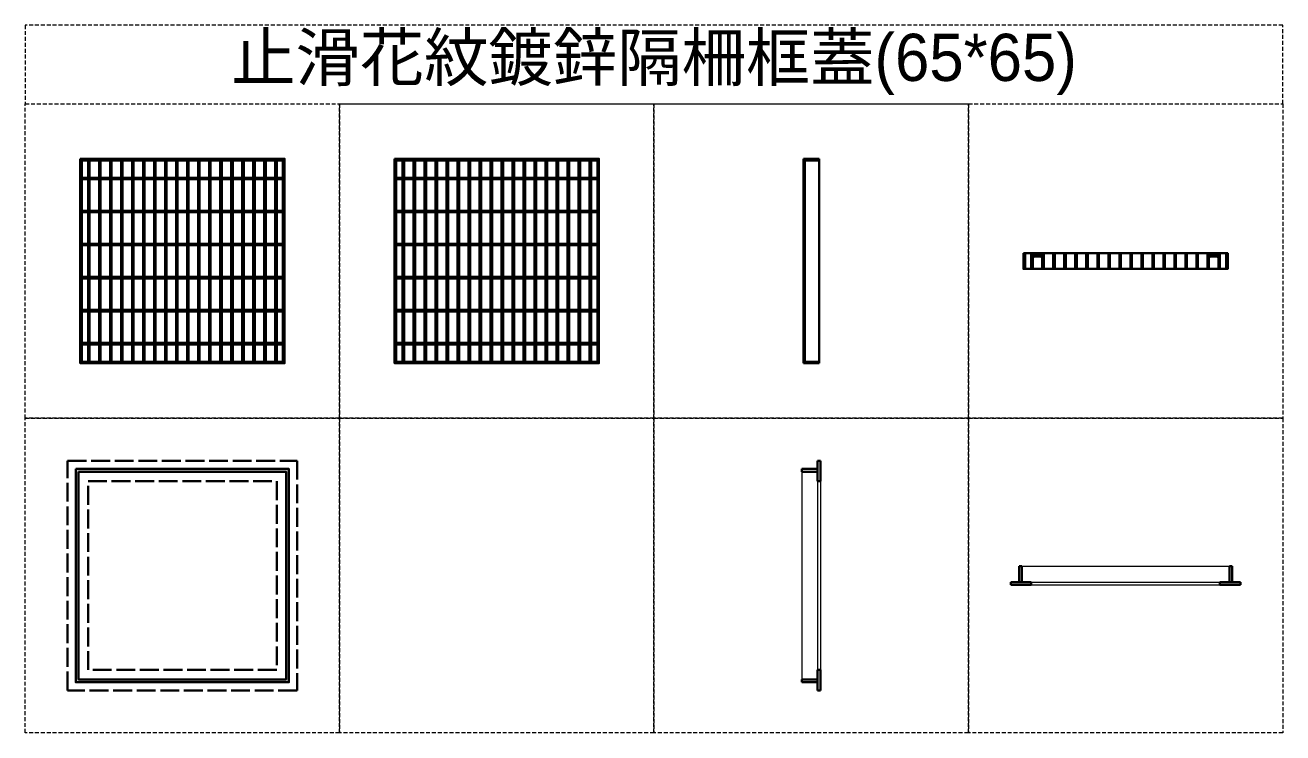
# Model space of a CAD drawing. Extents: x -2640 to 1802, y -2159 to 447.
# Drawn here: x 1154.7 to 1554.7, y -244 to -19 of the extents above; entities that cross this region are included whole.
import ezdxf

# ---------------------------------------------------------------- set-up
doc = ezdxf.new("R2010")
doc.units = 0
doc.header["$MEASUREMENT"] = 0
doc.linetypes.add('ACAD_ISO02W100', pattern=[15, 12, -3])
doc.linetypes.add('HIDDEN', pattern=[0.375, 0.25, -0.125])
doc.layers.add('一、4.基本-隱藏', color=9, linetype='ACAD_ISO02W100', lineweight=20, plot=False)
doc.layers.add('二、1.繪圖-既有設施', color=8, linetype='Continuous', lineweight=20)
doc.layers.add('二、2.繪圖-施作項目', color=181, linetype='Continuous', lineweight=30)
doc.styles.add('註解文字', font='MS PGothic.ttf', dxfattribs={"height": 4})
pattern_1 = [(45, (-230.6374, 119.643), (-2.65165, 2.65165), []), (45, (-229.7536, 119.643), (-2.65165, 2.65165), []), (45, (-228.8697, 119.643), (-2.65165, 2.65165), []), (45, (-227.9858, 119.643), (-2.65165, 2.65165), [])]

msp = doc.modelspace()

# ---------------------------------------------------------------- hatches: boundary and pattern name
at = {"layer": '二、2.繪圖-施作項目'}
h = msp.add_hatch(dxfattribs=at)
h.set_pattern_fill('ANSI34', color=256, scale=5)
h.set_pattern_definition(pattern_1)
h.paths.add_polyline_path([(1236.723, -67.511), (1172.723, -67.511), (1172.723, -68.011), (1236.723, -68.011)])
h = msp.add_hatch(dxfattribs=at)
h.set_pattern_fill('ANSI34', color=256, scale=0.1, angle=270)
h.set_pattern_definition([(315, (-742.7456, -1531.552), (1.3470384, 1.3470384), []), (315, (-742.7456, -1532.001), (1.3470384, 1.3470384), []), (315, (-742.7456, -1532.45), (1.3470384, 1.3470384), []), (315, (-742.7456, -1532.899), (1.3470384, 1.3470384), [])])
h.paths.add_polyline_path([(1274.723, -67.511), (1272.723, -67.511), (1272.723, -68.011), (1274.723, -68.011)])
h.paths.add_polyline_path([(1278.223, -67.511), (1275.223, -67.511), (1275.223, -68.011), (1278.223, -68.011)])
h.paths.add_polyline_path([(1281.723, -67.511), (1278.723, -67.511), (1278.723, -68.011), (1281.723, -68.011)])
h.paths.add_polyline_path([(1285.223, -67.511), (1282.223, -67.511), (1282.223, -68.011), (1285.223, -68.011)])
h.paths.add_polyline_path([(1288.723, -67.511), (1285.723, -67.511), (1285.723, -68.011), (1288.723, -68.011)])
h.paths.add_polyline_path([(1292.223, -67.511), (1289.223, -67.511), (1289.223, -68.011), (1292.223, -68.011)])
h.paths.add_polyline_path([(1295.723, -67.511), (1292.723, -67.511), (1292.723, -68.011), (1295.723, -68.011)])
h.paths.add_polyline_path([(1299.223, -67.511), (1296.223, -67.511), (1296.223, -68.011), (1299.223, -68.011)])
h.paths.add_polyline_path([(1302.723, -67.511), (1299.723, -67.511), (1299.723, -68.011), (1302.723, -68.011)])
h.paths.add_polyline_path([(1306.223, -67.511), (1303.223, -67.511), (1303.223, -68.011), (1306.223, -68.011)])
h.paths.add_polyline_path([(1309.723, -67.511), (1306.723, -67.511), (1306.723, -68.011), (1309.723, -68.011)])
h.paths.add_polyline_path([(1313.223, -67.511), (1310.223, -67.511), (1310.223, -68.011), (1313.223, -68.011)])
h.paths.add_polyline_path([(1316.723, -67.511), (1313.723, -67.511), (1313.723, -68.011), (1316.723, -68.011)])
h.paths.add_polyline_path([(1320.223, -67.511), (1317.223, -67.511), (1317.223, -68.011), (1320.223, -68.011)])
h.paths.add_polyline_path([(1323.723, -67.511), (1320.723, -67.511), (1320.723, -68.011), (1323.723, -68.011)])
h.paths.add_polyline_path([(1327.223, -67.511), (1324.223, -67.511), (1324.223, -68.011), (1327.223, -68.011)])
h.paths.add_polyline_path([(1330.723, -67.511), (1327.723, -67.511), (1327.723, -68.011), (1330.723, -68.011)])
h.paths.add_polyline_path([(1334.223, -67.511), (1331.223, -67.511), (1331.223, -68.011), (1334.223, -68.011)])
h.paths.add_polyline_path([(1336.723, -67.511), (1334.723, -67.511), (1334.723, -68.011), (1336.723, -68.011)])
h = msp.add_hatch(color=256, dxfattribs=at)
h.dxf.hatch_style = 1
h.paths.add_polyline_path([(1402.723, -67.511), (1402.223, -67.511), (1402.223, -68.011), (1402.723, -68.011)])
h = msp.add_hatch(dxfattribs=at)
h.set_pattern_fill('ANSI34', color=256, scale=5)
h.set_pattern_definition(pattern_1)
h.paths.add_polyline_path([(1236.723, -78.011), (1172.723, -78.011), (1172.723, -78.511), (1236.723, -78.511)])
h = msp.add_hatch(dxfattribs=at)
h.set_pattern_fill('ANSI34', color=256, scale=0.1, angle=270)
h.set_pattern_definition([(315, (-742.7456, -1542.052), (1.3470384, 1.3470384), []), (315, (-742.7456, -1542.501), (1.3470384, 1.3470384), []), (315, (-742.7456, -1542.95), (1.3470384, 1.3470384), []), (315, (-742.7456, -1543.399), (1.3470384, 1.3470384), [])])
h.paths.add_polyline_path([(1274.723, -78.011), (1272.723, -78.011), (1272.723, -78.511), (1274.723, -78.511)])
h.paths.add_polyline_path([(1278.223, -78.011), (1275.223, -78.011), (1275.223, -78.511), (1278.223, -78.511)])
h.paths.add_polyline_path([(1281.723, -78.011), (1278.723, -78.011), (1278.723, -78.511), (1281.723, -78.511)])
h.paths.add_polyline_path([(1285.223, -78.011), (1282.223, -78.011), (1282.223, -78.511), (1285.223, -78.511)])
h.paths.add_polyline_path([(1288.723, -78.011), (1285.723, -78.011), (1285.723, -78.511), (1288.723, -78.511)])
h.paths.add_polyline_path([(1292.223, -78.011), (1289.223, -78.011), (1289.223, -78.511), (1292.223, -78.511)])
h.paths.add_polyline_path([(1295.723, -78.011), (1292.723, -78.011), (1292.723, -78.511), (1295.723, -78.511)])
h.paths.add_polyline_path([(1299.223, -78.011), (1296.223, -78.011), (1296.223, -78.511), (1299.223, -78.511)])
h.paths.add_polyline_path([(1302.723, -78.011), (1299.723, -78.011), (1299.723, -78.511), (1302.723, -78.511)])
h.paths.add_polyline_path([(1306.223, -78.011), (1303.223, -78.011), (1303.223, -78.511), (1306.223, -78.511)])
h.paths.add_polyline_path([(1309.723, -78.011), (1306.723, -78.011), (1306.723, -78.511), (1309.723, -78.511)])
h.paths.add_polyline_path([(1313.223, -78.011), (1310.223, -78.011), (1310.223, -78.511), (1313.223, -78.511)])
h.paths.add_polyline_path([(1316.723, -78.011), (1313.723, -78.011), (1313.723, -78.511), (1316.723, -78.511)])
h.paths.add_polyline_path([(1320.223, -78.011), (1317.223, -78.011), (1317.223, -78.511), (1320.223, -78.511)])
h.paths.add_polyline_path([(1323.723, -78.011), (1320.723, -78.011), (1320.723, -78.511), (1323.723, -78.511)])
h.paths.add_polyline_path([(1327.223, -78.011), (1324.223, -78.011), (1324.223, -78.511), (1327.223, -78.511)])
h.paths.add_polyline_path([(1330.723, -78.011), (1327.723, -78.011), (1327.723, -78.511), (1330.723, -78.511)])
h.paths.add_polyline_path([(1334.223, -78.011), (1331.223, -78.011), (1331.223, -78.511), (1334.223, -78.511)])
h.paths.add_polyline_path([(1336.723, -78.011), (1334.723, -78.011), (1334.723, -78.511), (1336.723, -78.511)])
h = msp.add_hatch(color=256, dxfattribs=at)
h.dxf.hatch_style = 1
h.paths.add_polyline_path([(1402.223, -78.011), (1402.223, -78.511), (1402.723, -78.511), (1402.723, -78.011)])
h = msp.add_hatch(dxfattribs=at)
h.set_pattern_fill('ANSI34', color=256, scale=5)
h.set_pattern_definition(pattern_1)
h.paths.add_polyline_path([(1236.723, -88.511), (1172.723, -88.511), (1172.723, -89.011), (1236.723, -89.011)])
h = msp.add_hatch(dxfattribs=at)
h.set_pattern_fill('ANSI34', color=256, scale=0.1, angle=270)
h.set_pattern_definition([(315, (-742.7456, -1552.552), (1.3470384, 1.3470384), []), (315, (-742.7456, -1553.001), (1.3470384, 1.3470384), []), (315, (-742.7456, -1553.45), (1.3470384, 1.3470384), []), (315, (-742.7456, -1553.899), (1.3470384, 1.3470384), [])])
h.paths.add_polyline_path([(1274.723, -88.511), (1272.723, -88.511), (1272.723, -89.011), (1274.723, -89.011)])
h.paths.add_polyline_path([(1278.223, -88.511), (1275.223, -88.511), (1275.223, -89.011), (1278.223, -89.011)])
h.paths.add_polyline_path([(1281.723, -88.511), (1278.723, -88.511), (1278.723, -89.011), (1281.723, -89.011)])
h.paths.add_polyline_path([(1285.223, -88.511), (1282.223, -88.511), (1282.223, -89.011), (1285.223, -89.011)])
h.paths.add_polyline_path([(1288.723, -88.511), (1285.723, -88.511), (1285.723, -89.011), (1288.723, -89.011)])
h.paths.add_polyline_path([(1292.223, -88.511), (1289.223, -88.511), (1289.223, -89.011), (1292.223, -89.011)])
h.paths.add_polyline_path([(1295.723, -88.511), (1292.723, -88.511), (1292.723, -89.011), (1295.723, -89.011)])
h.paths.add_polyline_path([(1299.223, -88.511), (1296.223, -88.511), (1296.223, -89.011), (1299.223, -89.011)])
h.paths.add_polyline_path([(1302.723, -88.511), (1299.723, -88.511), (1299.723, -89.011), (1302.723, -89.011)])
h.paths.add_polyline_path([(1306.223, -88.511), (1303.223, -88.511), (1303.223, -89.011), (1306.223, -89.011)])
h.paths.add_polyline_path([(1309.723, -88.511), (1306.723, -88.511), (1306.723, -89.011), (1309.723, -89.011)])
h.paths.add_polyline_path([(1313.223, -88.511), (1310.223, -88.511), (1310.223, -89.011), (1313.223, -89.011)])
h.paths.add_polyline_path([(1316.723, -88.511), (1313.723, -88.511), (1313.723, -89.011), (1316.723, -89.011)])
h.paths.add_polyline_path([(1320.223, -88.511), (1317.223, -88.511), (1317.223, -89.011), (1320.223, -89.011)])
h.paths.add_polyline_path([(1323.723, -88.511), (1320.723, -88.511), (1320.723, -89.011), (1323.723, -89.011)])
h.paths.add_polyline_path([(1327.223, -88.511), (1324.223, -88.511), (1324.223, -89.011), (1327.223, -89.011)])
h.paths.add_polyline_path([(1330.723, -88.511), (1327.723, -88.511), (1327.723, -89.011), (1330.723, -89.011)])
h.paths.add_polyline_path([(1334.223, -88.511), (1331.223, -88.511), (1331.223, -89.011), (1334.223, -89.011)])
h.paths.add_polyline_path([(1336.723, -88.511), (1334.723, -88.511), (1334.723, -89.011), (1336.723, -89.011)])
h = msp.add_hatch(color=256, dxfattribs=at)
h.dxf.hatch_style = 1
h.paths.add_polyline_path([(1402.223, -88.511), (1402.223, -89.011), (1402.723, -89.011), (1402.723, -88.511)])
h = msp.add_hatch(dxfattribs=at)
h.set_pattern_fill('ANSI34', color=256, scale=5)
h.set_pattern_definition(pattern_1)
h.paths.add_polyline_path([(1236.723, -99.011), (1172.723, -99.011), (1172.723, -99.511), (1236.723, -99.511)])
h = msp.add_hatch(dxfattribs=at)
h.set_pattern_fill('ANSI34', color=256, scale=0.1, angle=270)
h.set_pattern_definition([(315, (-742.7456, -1563.052), (1.3470384, 1.3470384), []), (315, (-742.7456, -1563.501), (1.3470384, 1.3470384), []), (315, (-742.7456, -1563.95), (1.3470384, 1.3470384), []), (315, (-742.7456, -1564.399), (1.3470384, 1.3470384), [])])
h.paths.add_polyline_path([(1274.723, -99.011), (1272.723, -99.011), (1272.723, -99.511), (1274.723, -99.511)])
h.paths.add_polyline_path([(1278.223, -99.011), (1275.223, -99.011), (1275.223, -99.511), (1278.223, -99.511)])
h.paths.add_polyline_path([(1281.723, -99.011), (1278.723, -99.011), (1278.723, -99.511), (1281.723, -99.511)])
h.paths.add_polyline_path([(1285.223, -99.011), (1282.223, -99.011), (1282.223, -99.511), (1285.223, -99.511)])
h.paths.add_polyline_path([(1288.723, -99.011), (1285.723, -99.011), (1285.723, -99.511), (1288.723, -99.511)])
h.paths.add_polyline_path([(1292.223, -99.011), (1289.223, -99.011), (1289.223, -99.511), (1292.223, -99.511)])
h.paths.add_polyline_path([(1295.723, -99.011), (1292.723, -99.011), (1292.723, -99.511), (1295.723, -99.511)])
h.paths.add_polyline_path([(1299.223, -99.011), (1296.223, -99.011), (1296.223, -99.511), (1299.223, -99.511)])
h.paths.add_polyline_path([(1302.723, -99.011), (1299.723, -99.011), (1299.723, -99.511), (1302.723, -99.511)])
h.paths.add_polyline_path([(1306.223, -99.011), (1303.223, -99.011), (1303.223, -99.511), (1306.223, -99.511)])
h.paths.add_polyline_path([(1309.723, -99.011), (1306.723, -99.011), (1306.723, -99.511), (1309.723, -99.511)])
h.paths.add_polyline_path([(1313.223, -99.011), (1310.223, -99.011), (1310.223, -99.511), (1313.223, -99.511)])
h.paths.add_polyline_path([(1316.723, -99.011), (1313.723, -99.011), (1313.723, -99.511), (1316.723, -99.511)])
h.paths.add_polyline_path([(1320.223, -99.011), (1317.223, -99.011), (1317.223, -99.511), (1320.223, -99.511)])
h.paths.add_polyline_path([(1323.723, -99.011), (1320.723, -99.011), (1320.723, -99.511), (1323.723, -99.511)])
h.paths.add_polyline_path([(1327.223, -99.011), (1324.223, -99.011), (1324.223, -99.511), (1327.223, -99.511)])
h.paths.add_polyline_path([(1330.723, -99.011), (1327.723, -99.011), (1327.723, -99.511), (1330.723, -99.511)])
h.paths.add_polyline_path([(1334.223, -99.011), (1331.223, -99.011), (1331.223, -99.511), (1334.223, -99.511)])
h.paths.add_polyline_path([(1336.723, -99.011), (1334.723, -99.011), (1334.723, -99.511), (1336.723, -99.511)])
h = msp.add_hatch(color=256, dxfattribs=at)
h.dxf.hatch_style = 1
h.paths.add_polyline_path([(1402.723, -99.011), (1402.223, -99.011), (1402.223, -99.511), (1402.723, -99.511)])
h = msp.add_hatch(dxfattribs=at)
h.set_pattern_fill('ANSI34', color=256, scale=5)
h.set_pattern_definition(pattern_1)
h.paths.add_polyline_path([(1236.723, -109.511), (1172.723, -109.511), (1172.723, -110.011), (1236.723, -110.011)])
h = msp.add_hatch(dxfattribs=at)
h.set_pattern_fill('ANSI34', color=256, scale=0.1, angle=270)
h.set_pattern_definition([(315, (-742.7456, -1573.552), (1.3470384, 1.3470384), []), (315, (-742.7456, -1574.001), (1.3470384, 1.3470384), []), (315, (-742.7456, -1574.45), (1.3470384, 1.3470384), []), (315, (-742.7456, -1574.899), (1.3470384, 1.3470384), [])])
h.paths.add_polyline_path([(1274.723, -109.511), (1272.723, -109.511), (1272.723, -110.011), (1274.723, -110.011)])
h.paths.add_polyline_path([(1278.223, -109.511), (1275.223, -109.511), (1275.223, -110.011), (1278.223, -110.011)])
h.paths.add_polyline_path([(1281.723, -109.511), (1278.723, -109.511), (1278.723, -110.011), (1281.723, -110.011)])
h.paths.add_polyline_path([(1285.223, -109.511), (1282.223, -109.511), (1282.223, -110.011), (1285.223, -110.011)])
h.paths.add_polyline_path([(1288.723, -109.511), (1285.723, -109.511), (1285.723, -110.011), (1288.723, -110.011)])
h.paths.add_polyline_path([(1292.223, -109.511), (1289.223, -109.511), (1289.223, -110.011), (1292.223, -110.011)])
h.paths.add_polyline_path([(1295.723, -109.511), (1292.723, -109.511), (1292.723, -110.011), (1295.723, -110.011)])
h.paths.add_polyline_path([(1299.223, -109.511), (1296.223, -109.511), (1296.223, -110.011), (1299.223, -110.011)])
h.paths.add_polyline_path([(1302.723, -109.511), (1299.723, -109.511), (1299.723, -110.011), (1302.723, -110.011)])
h.paths.add_polyline_path([(1306.223, -109.511), (1303.223, -109.511), (1303.223, -110.011), (1306.223, -110.011)])
h.paths.add_polyline_path([(1309.723, -109.511), (1306.723, -109.511), (1306.723, -110.011), (1309.723, -110.011)])
h.paths.add_polyline_path([(1313.223, -109.511), (1310.223, -109.511), (1310.223, -110.011), (1313.223, -110.011)])
h.paths.add_polyline_path([(1316.723, -109.511), (1313.723, -109.511), (1313.723, -110.011), (1316.723, -110.011)])
h.paths.add_polyline_path([(1320.223, -109.511), (1317.223, -109.511), (1317.223, -110.011), (1320.223, -110.011)])
h.paths.add_polyline_path([(1323.723, -109.511), (1320.723, -109.511), (1320.723, -110.011), (1323.723, -110.011)])
h.paths.add_polyline_path([(1327.223, -109.511), (1324.223, -109.511), (1324.223, -110.011), (1327.223, -110.011)])
h.paths.add_polyline_path([(1330.723, -109.511), (1327.723, -109.511), (1327.723, -110.011), (1330.723, -110.011)])
h.paths.add_polyline_path([(1334.223, -109.511), (1331.223, -109.511), (1331.223, -110.011), (1334.223, -110.011)])
h.paths.add_polyline_path([(1336.723, -109.511), (1334.723, -109.511), (1334.723, -110.011), (1336.723, -110.011)])
h = msp.add_hatch(color=256, dxfattribs=at)
h.dxf.hatch_style = 1
h.paths.add_polyline_path([(1402.723, -110.011), (1402.723, -109.511), (1402.223, -109.511), (1402.223, -110.011)])
h = msp.add_hatch(dxfattribs=at)
h.set_pattern_fill('ANSI34', color=256, scale=5)
h.set_pattern_definition(pattern_1)
h.paths.add_polyline_path([(1236.723, -120.011), (1172.723, -120.011), (1172.723, -120.511), (1236.723, -120.511)])
h = msp.add_hatch(dxfattribs=at)
h.set_pattern_fill('ANSI34', color=256, scale=0.1, angle=270)
h.set_pattern_definition([(315, (-742.7456, -1584.052), (1.3470384, 1.3470384), []), (315, (-742.7456, -1584.501), (1.3470384, 1.3470384), []), (315, (-742.7456, -1584.95), (1.3470384, 1.3470384), []), (315, (-742.7456, -1585.399), (1.3470384, 1.3470384), [])])
h.paths.add_polyline_path([(1274.723, -120.011), (1272.723, -120.011), (1272.723, -120.511), (1274.723, -120.511)])
h.paths.add_polyline_path([(1278.223, -120.011), (1275.223, -120.011), (1275.223, -120.511), (1278.223, -120.511)])
h.paths.add_polyline_path([(1281.723, -120.011), (1278.723, -120.011), (1278.723, -120.511), (1281.723, -120.511)])
h.paths.add_polyline_path([(1285.223, -120.011), (1282.223, -120.011), (1282.223, -120.511), (1285.223, -120.511)])
h.paths.add_polyline_path([(1288.723, -120.011), (1285.723, -120.011), (1285.723, -120.511), (1288.723, -120.511)])
h.paths.add_polyline_path([(1292.223, -120.011), (1289.223, -120.011), (1289.223, -120.511), (1292.223, -120.511)])
h.paths.add_polyline_path([(1295.723, -120.011), (1292.723, -120.011), (1292.723, -120.511), (1295.723, -120.511)])
h.paths.add_polyline_path([(1299.223, -120.011), (1296.223, -120.011), (1296.223, -120.511), (1299.223, -120.511)])
h.paths.add_polyline_path([(1302.723, -120.011), (1299.723, -120.011), (1299.723, -120.511), (1302.723, -120.511)])
h.paths.add_polyline_path([(1306.223, -120.011), (1303.223, -120.011), (1303.223, -120.511), (1306.223, -120.511)])
h.paths.add_polyline_path([(1309.723, -120.011), (1306.723, -120.011), (1306.723, -120.511), (1309.723, -120.511)])
h.paths.add_polyline_path([(1313.223, -120.011), (1310.223, -120.011), (1310.223, -120.511), (1313.223, -120.511)])
h.paths.add_polyline_path([(1316.723, -120.011), (1313.723, -120.011), (1313.723, -120.511), (1316.723, -120.511)])
h.paths.add_polyline_path([(1320.223, -120.011), (1317.223, -120.011), (1317.223, -120.511), (1320.223, -120.511)])
h.paths.add_polyline_path([(1323.723, -120.011), (1320.723, -120.011), (1320.723, -120.511), (1323.723, -120.511)])
h.paths.add_polyline_path([(1327.223, -120.011), (1324.223, -120.011), (1324.223, -120.511), (1327.223, -120.511)])
h.paths.add_polyline_path([(1330.723, -120.011), (1327.723, -120.011), (1327.723, -120.511), (1330.723, -120.511)])
h.paths.add_polyline_path([(1334.223, -120.011), (1331.223, -120.011), (1331.223, -120.511), (1334.223, -120.511)])
h.paths.add_polyline_path([(1336.723, -120.011), (1334.723, -120.011), (1334.723, -120.511), (1336.723, -120.511)])
h = msp.add_hatch(color=256, dxfattribs=at)
h.dxf.hatch_style = 1
h.paths.add_polyline_path([(1402.723, -120.511), (1402.723, -120.011), (1402.223, -120.011), (1402.223, -120.511)])
h = msp.add_hatch(color=256, dxfattribs=at)
h.dxf.hatch_style = 1
h.paths.add_polyline_path([(1170.823, -227.911), (1238.623, -227.911), (1238.623, -160.111), (1170.823, -160.111)])
h.paths.add_polyline_path([(1171.723, -161.011), (1237.723, -161.011), (1237.723, -227.011), (1171.723, -227.011)], flags=16)

# ---------------------------------------------------------------- linework, layer by layer
at = {"layer": '一、4.基本-隱藏', "linetype": 'HIDDEN', "ltscale": 5}
for points in [[(1154.723, -44.011), (1554.723, -44.011), (1554.723, -19.011), (1154.723, -19.011)], [(1154.723, -44.011), (1254.723, -44.011), (1254.723, -144.011), (1154.723, -144.011)], [(1254.723, -44.011), (1354.723, -44.011), (1354.723, -144.011), (1254.723, -144.011)], [(1354.723, -44.011), (1454.723, -44.011), (1454.723, -144.011), (1354.723, -144.011)], [(1454.723, -44.011), (1554.723, -44.011), (1554.723, -144.011), (1454.723, -144.011)], [(1154.723, -144.011), (1254.723, -144.011), (1254.723, -244.011), (1154.723, -244.011)], [(1254.723, -144.011), (1354.723, -144.011), (1354.723, -244.011), (1254.723, -244.011)], [(1354.723, -144.011), (1454.723, -144.011), (1454.723, -244.011), (1354.723, -244.011)], [(1454.723, -144.011), (1554.723, -144.011), (1554.723, -244.011), (1454.723, -244.011)]]:
    msp.add_lwpolyline(points, close=True, dxfattribs=at)
at = {"layer": '二、1.繪圖-既有設施'}
for points in [[(1401.773, -161.011), (1401.773, -227.011)], [(1406.773, -164.011), (1406.773, -224.011)], [(1407.673, -164.011), (1407.673, -224.011)], [(1471.723, -191.061), (1537.723, -191.061)], [(1474.723, -196.061), (1534.723, -196.061)], [(1474.723, -196.961), (1534.723, -196.961)]]:
    msp.add_lwpolyline(points, dxfattribs=at)
at = {"layer": '二、2.繪圖-施作項目'}
for points in [[(1172.223, -61.511), (1237.223, -61.511)], [(1172.223, -61.511), (1172.223, -126.511)], [(1172.723, -61.511), (1172.723, -126.511)], [(1172.723, -62.011), (1236.723, -62.011)], [(1174.723, -62.011), (1174.723, -67.511)], [(1175.223, -62.011), (1175.223, -67.511)], [(1178.223, -62.011), (1178.223, -67.511)], [(1178.723, -62.011), (1178.723, -67.511)], [(1181.723, -62.011), (1181.723, -67.511)], [(1182.223, -62.011), (1182.223, -67.511)], [(1185.223, -62.011), (1185.223, -67.511)], [(1185.723, -62.011), (1185.723, -67.511)], [(1188.723, -62.011), (1188.723, -67.511)], [(1189.223, -62.011), (1189.223, -67.511)], [(1192.223, -62.011), (1192.223, -67.511)], [(1192.723, -62.011), (1192.723, -67.511)], [(1195.723, -62.011), (1195.723, -67.511)], [(1196.223, -62.011), (1196.223, -67.511)], [(1199.223, -62.011), (1199.223, -67.511)], [(1199.723, -62.011), (1199.723, -67.511)], [(1202.723, -62.011), (1202.723, -67.511)], [(1203.223, -62.011), (1203.223, -67.511)], [(1206.223, -62.011), (1206.223, -67.511)], [(1206.723, -62.011), (1206.723, -67.511)], [(1209.723, -62.011), (1209.723, -67.511)], [(1210.223, -62.011), (1210.223, -67.511)], [(1213.223, -62.011), (1213.223, -67.511)], [(1213.723, -62.011), (1213.723, -67.511)], [(1216.723, -62.011), (1216.723, -67.511)], [(1217.223, -62.011), (1217.223, -67.511)], [(1220.223, -62.011), (1220.223, -67.511)], [(1220.723, -62.011), (1220.723, -67.511)], [(1223.723, -62.011), (1223.723, -67.511)], [(1224.223, -62.011), (1224.223, -67.511)], [(1227.223, -62.011), (1227.223, -67.511)], [(1227.723, -62.011), (1227.723, -67.511)], [(1230.723, -62.011), (1230.723, -67.511)], [(1231.223, -62.011), (1231.223, -67.511)], [(1234.223, -62.011), (1234.223, -67.511)], [(1234.723, -62.011), (1234.723, -67.511)], [(1236.723, -61.511), (1236.723, -126.511)], [(1237.223, -61.511), (1237.223, -126.511)], [(1272.223, -61.511), (1337.223, -61.511)], [(1272.223, -61.511), (1272.223, -126.511)], [(1272.723, -61.511), (1272.723, -126.511)], [(1272.723, -62.011), (1336.723, -62.011)], [(1274.723, -62.011), (1274.723, -126.011)], [(1275.223, -62.011), (1275.223, -126.011)], [(1278.223, -62.011), (1278.223, -126.011)], [(1278.723, -62.011), (1278.723, -126.011)], [(1281.723, -62.011), (1281.723, -126.011)], [(1282.223, -62.011), (1282.223, -126.011)], [(1285.223, -62.011), (1285.223, -126.011)], [(1285.723, -62.011), (1285.723, -126.011)], [(1288.723, -62.011), (1288.723, -126.011)], [(1289.223, -62.011), (1289.223, -126.011)], [(1292.223, -62.011), (1292.223, -126.011)], [(1292.723, -62.011), (1292.723, -126.011)], [(1295.723, -62.011), (1295.723, -126.011)], [(1296.223, -62.011), (1296.223, -126.011)], [(1299.223, -62.011), (1299.223, -126.011)], [(1299.723, -62.011), (1299.723, -126.011)], [(1302.723, -62.011), (1302.723, -126.011)], [(1303.223, -62.011), (1303.223, -126.011)], [(1306.223, -62.011), (1306.223, -126.011)], [(1306.723, -62.011), (1306.723, -126.011)], [(1309.723, -62.011), (1309.723, -126.011)], [(1310.223, -62.011), (1310.223, -126.011)], [(1313.223, -62.011), (1313.223, -126.011)], [(1313.723, -62.011), (1313.723, -126.011)], [(1316.723, -62.011), (1316.723, -126.011)], [(1317.223, -62.011), (1317.223, -126.011)], [(1320.223, -62.011), (1320.223, -126.011)], [(1320.723, -62.011), (1320.723, -126.011)], [(1323.723, -62.011), (1323.723, -126.011)], [(1324.223, -62.011), (1324.223, -126.011)], [(1327.223, -62.011), (1327.223, -126.011)], [(1327.723, -62.011), (1327.723, -126.011)], [(1330.723, -62.011), (1330.723, -126.011)], [(1331.223, -62.011), (1331.223, -126.011)], [(1334.223, -62.011), (1334.223, -126.011)], [(1334.723, -62.011), (1334.723, -126.011)], [(1336.723, -61.511), (1336.723, -126.511)], [(1337.223, -61.511), (1337.223, -126.511)], [(1402.223, -61.511), (1407.223, -61.511)], [(1402.223, -61.511), (1402.223, -126.511)], [(1402.223, -61.511), (1407.223, -61.511)], [(1402.223, -62.011), (1407.223, -62.011)], [(1402.723, -62.011), (1402.723, -126.011)], [(1407.223, -61.511), (1407.223, -126.511)], [(1172.723, -67.511), (1236.723, -67.511)], [(1272.723, -67.511), (1274.723, -67.511)], [(1275.223, -67.511), (1278.223, -67.511)], [(1278.723, -67.511), (1281.723, -67.511)], [(1282.223, -67.511), (1285.223, -67.511)], [(1285.723, -67.511), (1288.723, -67.511)], [(1289.223, -67.511), (1292.223, -67.511)], [(1292.723, -67.511), (1295.723, -67.511)], [(1296.223, -67.511), (1299.223, -67.511)], [(1299.723, -67.511), (1302.723, -67.511)], [(1303.223, -67.511), (1306.223, -67.511)], [(1306.723, -67.511), (1309.723, -67.511)], [(1310.223, -67.511), (1313.223, -67.511)], [(1313.723, -67.511), (1316.723, -67.511)], [(1317.223, -67.511), (1320.223, -67.511)], [(1320.723, -67.511), (1323.723, -67.511)], [(1324.223, -67.511), (1327.223, -67.511)], [(1327.723, -67.511), (1330.723, -67.511)], [(1331.223, -67.511), (1334.223, -67.511)], [(1334.723, -67.511), (1336.723, -67.511)], [(1402.223, -67.511), (1402.723, -67.511)], [(1172.723, -68.011), (1236.723, -68.011)], [(1174.723, -68.011), (1174.723, -78.011)], [(1175.223, -68.011), (1175.223, -78.011)], [(1178.223, -68.011), (1178.223, -78.011)], [(1178.723, -68.011), (1178.723, -78.011)], [(1181.723, -68.011), (1181.723, -78.011)], [(1182.223, -68.011), (1182.223, -78.011)], [(1185.223, -68.011), (1185.223, -78.011)], [(1185.723, -68.011), (1185.723, -78.011)], [(1188.723, -68.011), (1188.723, -78.011)], [(1189.223, -68.011), (1189.223, -78.011)], [(1192.223, -68.011), (1192.223, -78.011)], [(1192.723, -68.011), (1192.723, -78.011)], [(1195.723, -68.011), (1195.723, -78.011)], [(1196.223, -68.011), (1196.223, -78.011)], [(1199.223, -68.011), (1199.223, -78.011)], [(1199.723, -68.011), (1199.723, -78.011)], [(1202.723, -68.011), (1202.723, -78.011)], [(1203.223, -68.011), (1203.223, -78.011)], [(1206.223, -68.011), (1206.223, -78.011)], [(1206.723, -68.011), (1206.723, -78.011)], [(1209.723, -68.011), (1209.723, -78.011)], [(1210.223, -68.011), (1210.223, -78.011)], [(1213.223, -68.011), (1213.223, -78.011)], [(1213.723, -68.011), (1213.723, -78.011)], [(1216.723, -68.011), (1216.723, -78.011)], [(1217.223, -68.011), (1217.223, -78.011)], [(1220.223, -68.011), (1220.223, -78.011)], [(1220.723, -68.011), (1220.723, -78.011)], [(1223.723, -68.011), (1223.723, -78.011)], [(1224.223, -68.011), (1224.223, -78.011)], [(1227.223, -68.011), (1227.223, -78.011)], [(1227.723, -68.011), (1227.723, -78.011)], [(1230.723, -68.011), (1230.723, -78.011)], [(1231.223, -68.011), (1231.223, -78.011)], [(1234.223, -68.011), (1234.223, -78.011)], [(1234.723, -68.011), (1234.723, -78.011)], [(1272.723, -68.011), (1274.723, -68.011)], [(1275.223, -68.011), (1278.223, -68.011)], [(1278.723, -68.011), (1281.723, -68.011)], [(1282.223, -68.011), (1285.223, -68.011)], [(1285.723, -68.011), (1288.723, -68.011)], [(1289.223, -68.011), (1292.223, -68.011)], [(1292.723, -68.011), (1295.723, -68.011)], [(1296.223, -68.011), (1299.223, -68.011)], [(1299.723, -68.011), (1302.723, -68.011)], [(1303.223, -68.011), (1306.223, -68.011)], [(1306.723, -68.011), (1309.723, -68.011)], [(1310.223, -68.011), (1313.223, -68.011)], [(1313.723, -68.011), (1316.723, -68.011)], [(1317.223, -68.011), (1320.223, -68.011)], [(1320.723, -68.011), (1323.723, -68.011)], [(1324.223, -68.011), (1327.223, -68.011)], [(1327.723, -68.011), (1330.723, -68.011)], [(1331.223, -68.011), (1334.223, -68.011)], [(1334.723, -68.011), (1336.723, -68.011)], [(1402.223, -68.011), (1402.723, -68.011)], [(1172.723, -78.011), (1236.723, -78.011)], [(1172.723, -78.511), (1236.723, -78.511)], [(1174.723, -78.511), (1174.723, -88.511)], [(1175.223, -78.511), (1175.223, -88.511)], [(1178.223, -78.511), (1178.223, -88.511)], [(1178.723, -78.511), (1178.723, -88.511)], [(1181.723, -78.511), (1181.723, -88.511)], [(1182.223, -78.511), (1182.223, -88.511)], [(1185.223, -78.511), (1185.223, -88.511)], [(1185.723, -78.511), (1185.723, -88.511)], [(1188.723, -78.511), (1188.723, -88.511)], [(1189.223, -78.511), (1189.223, -88.511)], [(1192.223, -78.511), (1192.223, -88.511)], [(1192.723, -78.511), (1192.723, -88.511)], [(1195.723, -78.511), (1195.723, -88.511)], [(1196.223, -78.511), (1196.223, -88.511)], [(1199.223, -78.511), (1199.223, -88.511)], [(1199.723, -78.511), (1199.723, -88.511)], [(1202.723, -78.511), (1202.723, -88.511)], [(1203.223, -78.511), (1203.223, -88.511)], [(1206.223, -78.511), (1206.223, -88.511)], [(1206.723, -78.511), (1206.723, -88.511)], [(1209.723, -78.511), (1209.723, -88.511)], [(1210.223, -78.511), (1210.223, -88.511)], [(1213.223, -78.511), (1213.223, -88.511)], [(1213.723, -78.511), (1213.723, -88.511)], [(1216.723, -78.511), (1216.723, -88.511)], [(1217.223, -78.511), (1217.223, -88.511)], [(1220.223, -78.511), (1220.223, -88.511)], [(1220.723, -78.511), (1220.723, -88.511)], [(1223.723, -78.511), (1223.723, -88.511)], [(1224.223, -78.511), (1224.223, -88.511)], [(1227.223, -78.511), (1227.223, -88.511)], [(1227.723, -78.511), (1227.723, -88.511)], [(1230.723, -78.511), (1230.723, -88.511)], [(1231.223, -78.511), (1231.223, -88.511)], [(1234.223, -78.511), (1234.223, -88.511)], [(1234.723, -78.511), (1234.723, -88.511)], [(1272.723, -78.011), (1274.723, -78.011)], [(1272.723, -78.511), (1274.723, -78.511)], [(1275.223, -78.011), (1278.223, -78.011)], [(1275.223, -78.511), (1278.223, -78.511)], [(1278.723, -78.011), (1281.723, -78.011)], [(1278.723, -78.511), (1281.723, -78.511)], [(1282.223, -78.011), (1285.223, -78.011)], [(1282.223, -78.511), (1285.223, -78.511)], [(1285.723, -78.011), (1288.723, -78.011)], [(1285.723, -78.511), (1288.723, -78.511)], [(1289.223, -78.011), (1292.223, -78.011)], [(1289.223, -78.511), (1292.223, -78.511)], [(1292.723, -78.011), (1295.723, -78.011)], [(1292.723, -78.511), (1295.723, -78.511)], [(1296.223, -78.011), (1299.223, -78.011)], [(1296.223, -78.511), (1299.223, -78.511)], [(1299.723, -78.011), (1302.723, -78.011)], [(1299.723, -78.511), (1302.723, -78.511)], [(1303.223, -78.011), (1306.223, -78.011)], [(1303.223, -78.511), (1306.223, -78.511)], [(1306.723, -78.011), (1309.723, -78.011)], [(1306.723, -78.511), (1309.723, -78.511)], [(1310.223, -78.011), (1313.223, -78.011)], [(1310.223, -78.511), (1313.223, -78.511)], [(1313.723, -78.011), (1316.723, -78.011)], [(1313.723, -78.511), (1316.723, -78.511)], [(1317.223, -78.011), (1320.223, -78.011)], [(1317.223, -78.511), (1320.223, -78.511)], [(1320.723, -78.011), (1323.723, -78.011)], [(1320.723, -78.511), (1323.723, -78.511)], [(1324.223, -78.011), (1327.223, -78.011)], [(1324.223, -78.511), (1327.223, -78.511)], [(1327.723, -78.011), (1330.723, -78.011)], [(1327.723, -78.511), (1330.723, -78.511)], [(1331.223, -78.011), (1334.223, -78.011)], [(1331.223, -78.511), (1334.223, -78.511)], [(1334.723, -78.011), (1336.723, -78.011)], [(1334.723, -78.511), (1336.723, -78.511)], [(1402.223, -78.011), (1402.723, -78.011)], [(1402.223, -78.511), (1402.723, -78.511)], [(1172.723, -88.511), (1236.723, -88.511)], [(1172.723, -89.011), (1236.723, -89.011)], [(1174.723, -89.011), (1174.723, -99.011)], [(1175.223, -89.011), (1175.223, -99.011)], [(1178.223, -89.011), (1178.223, -99.011)], [(1178.723, -89.011), (1178.723, -99.011)], [(1181.723, -89.011), (1181.723, -99.011)], [(1182.223, -89.011), (1182.223, -99.011)], [(1185.223, -89.011), (1185.223, -99.011)], [(1185.723, -89.011), (1185.723, -99.011)], [(1188.723, -89.011), (1188.723, -99.011)], [(1189.223, -89.011), (1189.223, -99.011)], [(1192.223, -89.011), (1192.223, -99.011)], [(1192.723, -89.011), (1192.723, -99.011)], [(1195.723, -89.011), (1195.723, -99.011)], [(1196.223, -89.011), (1196.223, -99.011)], [(1199.223, -89.011), (1199.223, -99.011)], [(1199.723, -89.011), (1199.723, -99.011)], [(1202.723, -89.011), (1202.723, -99.011)], [(1203.223, -89.011), (1203.223, -99.011)], [(1206.223, -89.011), (1206.223, -99.011)], [(1206.723, -89.011), (1206.723, -99.011)], [(1209.723, -89.011), (1209.723, -99.011)], [(1210.223, -89.011), (1210.223, -99.011)], [(1213.223, -89.011), (1213.223, -99.011)], [(1213.723, -89.011), (1213.723, -99.011)], [(1216.723, -89.011), (1216.723, -99.011)], [(1217.223, -89.011), (1217.223, -99.011)], [(1220.223, -89.011), (1220.223, -99.011)], [(1220.723, -89.011), (1220.723, -99.011)], [(1223.723, -89.011), (1223.723, -99.011)], [(1224.223, -89.011), (1224.223, -99.011)], [(1227.223, -89.011), (1227.223, -99.011)], [(1227.723, -89.011), (1227.723, -99.011)], [(1230.723, -89.011), (1230.723, -99.011)], [(1231.223, -89.011), (1231.223, -99.011)], [(1234.223, -89.011), (1234.223, -99.011)], [(1234.723, -89.011), (1234.723, -99.011)], [(1272.723, -88.511), (1274.723, -88.511)], [(1272.723, -89.011), (1274.723, -89.011)], [(1275.223, -88.511), (1278.223, -88.511)], [(1275.223, -89.011), (1278.223, -89.011)], [(1278.723, -88.511), (1281.723, -88.511)], [(1278.723, -89.011), (1281.723, -89.011)], [(1282.223, -88.511), (1285.223, -88.511)], [(1282.223, -89.011), (1285.223, -89.011)], [(1285.723, -88.511), (1288.723, -88.511)], [(1285.723, -89.011), (1288.723, -89.011)], [(1289.223, -88.511), (1292.223, -88.511)], [(1289.223, -89.011), (1292.223, -89.011)], [(1292.723, -88.511), (1295.723, -88.511)], [(1292.723, -89.011), (1295.723, -89.011)], [(1296.223, -88.511), (1299.223, -88.511)], [(1296.223, -89.011), (1299.223, -89.011)], [(1299.723, -88.511), (1302.723, -88.511)], [(1299.723, -89.011), (1302.723, -89.011)], [(1303.223, -88.511), (1306.223, -88.511)], [(1303.223, -89.011), (1306.223, -89.011)], [(1306.723, -88.511), (1309.723, -88.511)], [(1306.723, -89.011), (1309.723, -89.011)], [(1310.223, -88.511), (1313.223, -88.511)], [(1310.223, -89.011), (1313.223, -89.011)], [(1313.723, -88.511), (1316.723, -88.511)], [(1313.723, -89.011), (1316.723, -89.011)], [(1317.223, -88.511), (1320.223, -88.511)], [(1317.223, -89.011), (1320.223, -89.011)], [(1320.723, -88.511), (1323.723, -88.511)], [(1320.723, -89.011), (1323.723, -89.011)], [(1324.223, -88.511), (1327.223, -88.511)], [(1324.223, -89.011), (1327.223, -89.011)], [(1327.723, -88.511), (1330.723, -88.511)], [(1327.723, -89.011), (1330.723, -89.011)], [(1331.223, -88.511), (1334.223, -88.511)], [(1331.223, -89.011), (1334.223, -89.011)], [(1334.723, -88.511), (1336.723, -88.511)], [(1334.723, -89.011), (1336.723, -89.011)], [(1402.223, -88.511), (1402.723, -88.511)], [(1402.223, -89.011), (1402.723, -89.011)], [(1472.223, -91.511), (1472.223, -96.511)], [(1472.223, -91.511), (1537.223, -91.511)], [(1472.723, -91.511), (1472.723, -96.511)], [(1474.723, -91.511), (1474.723, -96.511)], [(1475.223, -91.511), (1475.223, -96.511)], [(1478.223, -91.511), (1478.223, -96.511)], [(1478.723, -91.511), (1478.723, -96.511)], [(1481.723, -91.511), (1481.723, -96.511)], [(1482.223, -91.511), (1482.223, -96.511)], [(1485.223, -91.511), (1485.223, -96.511)], [(1485.723, -91.511), (1485.723, -96.511)], [(1488.723, -91.511), (1488.723, -96.511)], [(1489.223, -91.511), (1489.223, -96.511)], [(1492.223, -91.511), (1492.223, -96.511)], [(1492.723, -91.511), (1492.723, -96.511)], [(1495.723, -91.511), (1495.723, -96.511)], [(1496.223, -91.511), (1496.223, -96.511)], [(1499.223, -91.511), (1499.223, -96.511)], [(1499.723, -91.511), (1499.723, -96.511)], [(1502.723, -91.511), (1502.723, -96.511)], [(1503.223, -91.511), (1503.223, -96.511)], [(1506.223, -91.511), (1506.223, -96.511)], [(1506.723, -91.511), (1506.723, -96.511)], [(1509.723, -91.511), (1509.723, -96.511)], [(1510.223, -91.511), (1510.223, -96.511)], [(1513.223, -91.511), (1513.223, -96.511)], [(1513.723, -91.511), (1513.723, -96.511)], [(1516.723, -91.511), (1516.723, -96.511)], [(1517.223, -91.511), (1517.223, -96.511)], [(1520.223, -91.511), (1520.223, -96.511)], [(1520.723, -91.511), (1520.723, -96.511)], [(1523.723, -91.511), (1523.723, -96.511)], [(1524.223, -91.511), (1524.223, -96.511)], [(1527.223, -91.511), (1527.223, -96.511)], [(1527.723, -91.511), (1527.723, -96.511)], [(1530.723, -91.511), (1530.723, -96.511)], [(1531.223, -91.511), (1531.223, -96.511)], [(1534.223, -91.511), (1534.223, -96.511)], [(1534.723, -91.511), (1534.723, -96.511)], [(1536.723, -91.511), (1536.723, -96.511)], [(1537.223, -91.511), (1537.223, -96.511)], [(1475.223, -92.011), (1478.223, -92.011)], [(1475.223, -92.511), (1478.223, -92.511)], [(1475.723, -92.511), (1475.223, -93.011)], [(1475.823, -92.011), (1477.623, -92.011)], [(1475.823, -92.051), (1475.823, -92.011)], [(1475.823, -92.051), (1477.623, -92.051)], [(1477.623, -92.051), (1477.623, -92.011)], [(1477.723, -92.511), (1478.223, -93.011)], [(1531.223, -92.011), (1534.223, -92.011)], [(1531.223, -92.511), (1534.223, -92.511)], [(1531.723, -92.511), (1531.223, -93.011)], [(1531.823, -92.011), (1533.623, -92.011)], [(1531.823, -92.051), (1531.823, -92.011)], [(1531.823, -92.051), (1533.623, -92.051)], [(1533.623, -92.051), (1533.623, -92.011)], [(1533.723, -92.511), (1534.223, -93.011)], [(1172.723, -99.011), (1236.723, -99.011)], [(1172.723, -99.511), (1236.723, -99.511)], [(1174.723, -99.511), (1174.723, -109.511)], [(1175.223, -99.511), (1175.223, -109.511)], [(1178.223, -99.511), (1178.223, -109.511)], [(1178.723, -99.511), (1178.723, -109.511)], [(1181.723, -99.511), (1181.723, -109.511)], [(1182.223, -99.511), (1182.223, -109.511)], [(1185.223, -99.511), (1185.223, -109.511)], [(1185.723, -99.511), (1185.723, -109.511)], [(1188.723, -99.511), (1188.723, -109.511)], [(1189.223, -99.511), (1189.223, -109.511)], [(1192.223, -99.511), (1192.223, -109.511)], [(1192.723, -99.511), (1192.723, -109.511)], [(1195.723, -99.511), (1195.723, -109.511)], [(1196.223, -99.511), (1196.223, -109.511)], [(1199.223, -99.511), (1199.223, -109.511)], [(1199.723, -99.511), (1199.723, -109.511)], [(1202.723, -99.511), (1202.723, -109.511)], [(1203.223, -99.511), (1203.223, -109.511)], [(1206.223, -99.511), (1206.223, -109.511)], [(1206.723, -99.511), (1206.723, -109.511)], [(1209.723, -99.511), (1209.723, -109.511)], [(1210.223, -99.511), (1210.223, -109.511)], [(1213.223, -99.511), (1213.223, -109.511)], [(1213.723, -99.511), (1213.723, -109.511)], [(1216.723, -99.511), (1216.723, -109.511)], [(1217.223, -99.511), (1217.223, -109.511)], [(1220.223, -99.511), (1220.223, -109.511)], [(1220.723, -99.511), (1220.723, -109.511)], [(1223.723, -99.511), (1223.723, -109.511)], [(1224.223, -99.511), (1224.223, -109.511)], [(1227.223, -99.511), (1227.223, -109.511)], [(1227.723, -99.511), (1227.723, -109.511)], [(1230.723, -99.511), (1230.723, -109.511)], [(1231.223, -99.511), (1231.223, -109.511)], [(1234.223, -99.511), (1234.223, -109.511)], [(1234.723, -99.511), (1234.723, -109.511)], [(1272.723, -99.011), (1274.723, -99.011)], [(1272.723, -99.511), (1274.723, -99.511)], [(1275.223, -99.011), (1278.223, -99.011)], [(1275.223, -99.511), (1278.223, -99.511)], [(1278.723, -99.011), (1281.723, -99.011)], [(1278.723, -99.511), (1281.723, -99.511)], [(1282.223, -99.011), (1285.223, -99.011)], [(1282.223, -99.511), (1285.223, -99.511)], [(1285.723, -99.011), (1288.723, -99.011)], [(1285.723, -99.511), (1288.723, -99.511)], [(1289.223, -99.011), (1292.223, -99.011)], [(1289.223, -99.511), (1292.223, -99.511)], [(1292.723, -99.011), (1295.723, -99.011)], [(1292.723, -99.511), (1295.723, -99.511)], [(1296.223, -99.011), (1299.223, -99.011)], [(1296.223, -99.511), (1299.223, -99.511)], [(1299.723, -99.011), (1302.723, -99.011)], [(1299.723, -99.511), (1302.723, -99.511)], [(1303.223, -99.011), (1306.223, -99.011)], [(1303.223, -99.511), (1306.223, -99.511)], [(1306.723, -99.011), (1309.723, -99.011)], [(1306.723, -99.511), (1309.723, -99.511)], [(1310.223, -99.011), (1313.223, -99.011)], [(1310.223, -99.511), (1313.223, -99.511)], [(1313.723, -99.011), (1316.723, -99.011)], [(1313.723, -99.511), (1316.723, -99.511)], [(1317.223, -99.011), (1320.223, -99.011)], [(1317.223, -99.511), (1320.223, -99.511)], [(1320.723, -99.011), (1323.723, -99.011)], [(1320.723, -99.511), (1323.723, -99.511)], [(1324.223, -99.011), (1327.223, -99.011)], [(1324.223, -99.511), (1327.223, -99.511)], [(1327.723, -99.011), (1330.723, -99.011)], [(1327.723, -99.511), (1330.723, -99.511)], [(1331.223, -99.011), (1334.223, -99.011)], [(1331.223, -99.511), (1334.223, -99.511)], [(1334.723, -99.011), (1336.723, -99.011)], [(1334.723, -99.511), (1336.723, -99.511)], [(1402.223, -99.011), (1402.723, -99.011)], [(1402.223, -99.511), (1402.723, -99.511)], [(1472.223, -96.511), (1537.223, -96.511)], [(1172.723, -109.511), (1236.723, -109.511)], [(1172.723, -110.011), (1236.723, -110.011)], [(1174.723, -110.011), (1174.723, -120.011)], [(1175.223, -110.011), (1175.223, -120.011)], [(1178.223, -110.011), (1178.223, -120.011)], [(1178.723, -110.011), (1178.723, -120.011)], [(1181.723, -110.011), (1181.723, -120.011)], [(1182.223, -110.011), (1182.223, -120.011)], [(1185.223, -110.011), (1185.223, -120.011)], [(1185.723, -110.011), (1185.723, -120.011)], [(1188.723, -110.011), (1188.723, -120.011)], [(1189.223, -110.011), (1189.223, -120.011)], [(1192.223, -110.011), (1192.223, -120.011)], [(1192.723, -110.011), (1192.723, -120.011)], [(1195.723, -110.011), (1195.723, -120.011)], [(1196.223, -110.011), (1196.223, -120.011)], [(1199.223, -110.011), (1199.223, -120.011)], [(1199.723, -110.011), (1199.723, -120.011)], [(1202.723, -110.011), (1202.723, -120.011)], [(1203.223, -110.011), (1203.223, -120.011)], [(1206.223, -110.011), (1206.223, -120.011)], [(1206.723, -110.011), (1206.723, -120.011)], [(1209.723, -110.011), (1209.723, -120.011)], [(1210.223, -110.011), (1210.223, -120.011)], [(1213.223, -110.011), (1213.223, -120.011)], [(1213.723, -110.011), (1213.723, -120.011)], [(1216.723, -110.011), (1216.723, -120.011)], [(1217.223, -110.011), (1217.223, -120.011)], [(1220.223, -110.011), (1220.223, -120.011)], [(1220.723, -110.011), (1220.723, -120.011)], [(1223.723, -110.011), (1223.723, -120.011)], [(1224.223, -110.011), (1224.223, -120.011)], [(1227.223, -110.011), (1227.223, -120.011)], [(1227.723, -110.011), (1227.723, -120.011)], [(1230.723, -110.011), (1230.723, -120.011)], [(1231.223, -110.011), (1231.223, -120.011)], [(1234.223, -110.011), (1234.223, -120.011)], [(1234.723, -110.011), (1234.723, -120.011)], [(1272.723, -109.511), (1274.723, -109.511)], [(1272.723, -110.011), (1274.723, -110.011)], [(1275.223, -109.511), (1278.223, -109.511)], [(1275.223, -110.011), (1278.223, -110.011)], [(1278.723, -109.511), (1281.723, -109.511)], [(1278.723, -110.011), (1281.723, -110.011)], [(1282.223, -109.511), (1285.223, -109.511)], [(1282.223, -110.011), (1285.223, -110.011)], [(1285.723, -109.511), (1288.723, -109.511)], [(1285.723, -110.011), (1288.723, -110.011)], [(1289.223, -109.511), (1292.223, -109.511)], [(1289.223, -110.011), (1292.223, -110.011)], [(1292.723, -109.511), (1295.723, -109.511)], [(1292.723, -110.011), (1295.723, -110.011)], [(1296.223, -109.511), (1299.223, -109.511)], [(1296.223, -110.011), (1299.223, -110.011)], [(1299.723, -109.511), (1302.723, -109.511)], [(1299.723, -110.011), (1302.723, -110.011)], [(1303.223, -109.511), (1306.223, -109.511)], [(1303.223, -110.011), (1306.223, -110.011)], [(1306.723, -109.511), (1309.723, -109.511)], [(1306.723, -110.011), (1309.723, -110.011)], [(1310.223, -109.511), (1313.223, -109.511)], [(1310.223, -110.011), (1313.223, -110.011)], [(1313.723, -109.511), (1316.723, -109.511)], [(1313.723, -110.011), (1316.723, -110.011)], [(1317.223, -109.511), (1320.223, -109.511)], [(1317.223, -110.011), (1320.223, -110.011)], [(1320.723, -109.511), (1323.723, -109.511)], [(1320.723, -110.011), (1323.723, -110.011)], [(1324.223, -109.511), (1327.223, -109.511)], [(1324.223, -110.011), (1327.223, -110.011)], [(1327.723, -109.511), (1330.723, -109.511)], [(1327.723, -110.011), (1330.723, -110.011)], [(1331.223, -109.511), (1334.223, -109.511)], [(1331.223, -110.011), (1334.223, -110.011)], [(1334.723, -109.511), (1336.723, -109.511)], [(1334.723, -110.011), (1336.723, -110.011)], [(1402.223, -109.511), (1402.723, -109.511)], [(1402.223, -110.011), (1402.723, -110.011)], [(1172.723, -120.011), (1236.723, -120.011)], [(1172.723, -120.511), (1236.723, -120.511)], [(1174.723, -120.511), (1174.723, -126.011)], [(1175.223, -120.511), (1175.223, -126.011)], [(1178.223, -120.511), (1178.223, -126.011)], [(1178.723, -120.511), (1178.723, -126.011)], [(1181.723, -120.511), (1181.723, -126.011)], [(1182.223, -120.511), (1182.223, -126.011)], [(1185.223, -120.511), (1185.223, -126.011)], [(1185.723, -120.511), (1185.723, -126.011)], [(1188.723, -120.511), (1188.723, -126.011)], [(1189.223, -120.511), (1189.223, -126.011)], [(1192.223, -120.511), (1192.223, -126.011)], [(1192.723, -120.511), (1192.723, -126.011)], [(1195.723, -120.511), (1195.723, -126.011)], [(1196.223, -120.511), (1196.223, -126.011)], [(1199.223, -120.511), (1199.223, -126.011)], [(1199.723, -120.511), (1199.723, -126.011)], [(1202.723, -120.511), (1202.723, -126.011)], [(1203.223, -120.511), (1203.223, -126.011)], [(1206.223, -120.511), (1206.223, -126.011)], [(1206.723, -120.511), (1206.723, -126.011)], [(1209.723, -120.511), (1209.723, -126.011)], [(1210.223, -120.511), (1210.223, -126.011)], [(1213.223, -120.511), (1213.223, -126.011)], [(1213.723, -120.511), (1213.723, -126.011)], [(1216.723, -120.511), (1216.723, -126.011)], [(1217.223, -120.511), (1217.223, -126.011)], [(1220.223, -120.511), (1220.223, -126.011)], [(1220.723, -120.511), (1220.723, -126.011)], [(1223.723, -120.511), (1223.723, -126.011)], [(1224.223, -120.511), (1224.223, -126.011)], [(1227.223, -120.511), (1227.223, -126.011)], [(1227.723, -120.511), (1227.723, -126.011)], [(1230.723, -120.511), (1230.723, -126.011)], [(1231.223, -120.511), (1231.223, -126.011)], [(1234.223, -120.511), (1234.223, -126.011)], [(1234.723, -120.511), (1234.723, -126.011)], [(1272.723, -120.011), (1274.723, -120.011)], [(1272.723, -120.511), (1274.723, -120.511)], [(1275.223, -120.011), (1278.223, -120.011)], [(1275.223, -120.511), (1278.223, -120.511)], [(1278.723, -120.011), (1281.723, -120.011)], [(1278.723, -120.511), (1281.723, -120.511)], [(1282.223, -120.011), (1285.223, -120.011)], [(1282.223, -120.511), (1285.223, -120.511)], [(1285.723, -120.011), (1288.723, -120.011)], [(1285.723, -120.511), (1288.723, -120.511)], [(1289.223, -120.011), (1292.223, -120.011)], [(1289.223, -120.511), (1292.223, -120.511)], [(1292.723, -120.011), (1295.723, -120.011)], [(1292.723, -120.511), (1295.723, -120.511)], [(1296.223, -120.011), (1299.223, -120.011)], [(1296.223, -120.511), (1299.223, -120.511)], [(1299.723, -120.011), (1302.723, -120.011)], [(1299.723, -120.511), (1302.723, -120.511)], [(1303.223, -120.011), (1306.223, -120.011)], [(1303.223, -120.511), (1306.223, -120.511)], [(1306.723, -120.011), (1309.723, -120.011)], [(1306.723, -120.511), (1309.723, -120.511)], [(1310.223, -120.011), (1313.223, -120.011)], [(1310.223, -120.511), (1313.223, -120.511)], [(1313.723, -120.011), (1316.723, -120.011)], [(1313.723, -120.511), (1316.723, -120.511)], [(1317.223, -120.011), (1320.223, -120.011)], [(1317.223, -120.511), (1320.223, -120.511)], [(1320.723, -120.011), (1323.723, -120.011)], [(1320.723, -120.511), (1323.723, -120.511)], [(1324.223, -120.011), (1327.223, -120.011)], [(1324.223, -120.511), (1327.223, -120.511)], [(1327.723, -120.011), (1330.723, -120.011)], [(1327.723, -120.511), (1330.723, -120.511)], [(1331.223, -120.011), (1334.223, -120.011)], [(1331.223, -120.511), (1334.223, -120.511)], [(1334.723, -120.011), (1336.723, -120.011)], [(1334.723, -120.511), (1336.723, -120.511)], [(1402.223, -120.011), (1402.723, -120.011)], [(1402.223, -120.511), (1402.723, -120.511)], [(1172.223, -126.511), (1237.223, -126.511)], [(1172.723, -126.011), (1236.723, -126.011)], [(1272.223, -126.511), (1337.223, -126.511)], [(1272.723, -126.011), (1336.723, -126.011)], [(1402.223, -126.011), (1407.223, -126.011)], [(1402.223, -126.511), (1407.223, -126.511)], [(1402.223, -126.511), (1407.223, -126.511)], [(1406.773, -157.511), (1407.673, -157.511)], [(1406.773, -157.511), (1406.773, -164.011)], [(1407.673, -157.511), (1407.673, -164.011)], [(1401.773, -160.111), (1406.773, -160.111)], [(1401.773, -160.111), (1401.773, -161.011)], [(1401.773, -161.011), (1406.773, -161.011)], [(1406.773, -164.011), (1407.673, -164.011)], [(1470.823, -191.061), (1470.823, -196.061)], [(1470.823, -191.061), (1471.723, -191.061)], [(1471.723, -191.061), (1471.723, -196.061)], [(1537.723, -191.061), (1537.723, -196.061)], [(1537.723, -191.061), (1538.623, -191.061)], [(1538.623, -191.061), (1538.623, -196.061)], [(1468.223, -196.061), (1468.223, -196.961)], [(1468.223, -196.061), (1474.723, -196.061)], [(1468.223, -196.961), (1474.723, -196.961)], [(1474.723, -196.061), (1474.723, -196.961)], [(1534.723, -196.061), (1534.723, -196.961)], [(1534.723, -196.061), (1541.223, -196.061)], [(1534.723, -196.961), (1541.223, -196.961)], [(1541.223, -196.061), (1541.223, -196.961)], [(1401.773, -227.011), (1406.773, -227.011)], [(1401.773, -227.011), (1401.773, -227.911)], [(1401.773, -227.911), (1406.773, -227.911)], [(1406.773, -224.011), (1407.673, -224.011)], [(1406.773, -224.011), (1406.773, -230.511)], [(1407.673, -224.011), (1407.673, -230.511)], [(1406.773, -230.511), (1407.673, -230.511)]]:
    msp.add_lwpolyline(points, dxfattribs=at)
for points in [[(1172.223, -61.511), (1237.223, -61.511), (1237.223, -126.511), (1172.223, -126.511)], [(1272.223, -61.511), (1337.223, -61.511), (1337.223, -126.511), (1272.223, -126.511)], [(1472.223, -91.511), (1537.223, -91.511), (1537.223, -96.511), (1472.223, -96.511)], [(1170.823, -160.111), (1238.623, -160.111), (1238.623, -227.911), (1170.823, -227.911)], [(1171.723, -161.011), (1237.723, -161.011), (1237.723, -227.011), (1171.723, -227.011)]]:
    msp.add_lwpolyline(points, close=True, dxfattribs=at)
at = {"layer": '二、2.繪圖-施作項目', "linetype": 'ACAD_ISO02W100', "ltscale": 0.5}
for points in [[(1168.223, -157.511), (1241.223, -157.511), (1241.223, -230.511), (1168.223, -230.511)], [(1174.723, -164.011), (1234.723, -164.011), (1234.723, -224.011), (1174.723, -224.011)]]:
    msp.add_lwpolyline(points, close=True, dxfattribs=at)

# ---------------------------------------------------------------- texts
at = {"layer": '二、1.繪圖-既有設施', "insert": (1354.723, -31.511), "char_height": 15, "attachment_point": 5, "style": '註解文字'}
msp.add_mtext_dynamic_manual_height_columns('{\\fMS PGothic|b0|i0|c128|p34;止滑花紋鍍鋅隔柵框蓋(}6{\\fMS PGothic|b0|i0|c128|p34;5*65)}', width=576.96331, gutter_width=15, heights=[0], dxfattribs=at)

doc.saveas('drawing.dxf')
